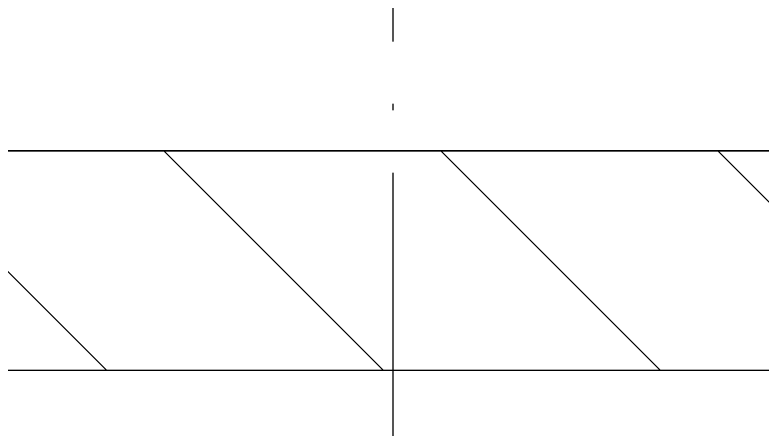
# Model space of a CAD drawing. Extents: x 758840 to 1108724, y -102573 to 143521.
# Drawn here: x 877727 to 880112, y 69139 to 70462 of the extents above; entities that cross this region are included whole.
import ezdxf
from ezdxf.xclip import XClip

# ---------------------------------------------------------------- set-up
doc = ezdxf.new("R2010")
doc.units = 0
doc.header["$LTSCALE"] = 1000
doc.header["$MEASUREMENT"] = 0
doc.linetypes.add('DOTE', pattern=[2.42, 2, -0.2, 0.02, -0.2])
for name, color, linetype in [('DOTE', 8, 'DOTE'), ('电缆沟', 2, 'Continuous'), ('钢盖板', 6, 'Continuous')]:
    doc.layers.add(name, color=color, linetype=linetype)

# ---------------------------------------------------------------- blocks, each defined once
blk = doc.blocks.new('A$C675A25EF')
at = {"layer": '钢盖板'}
h = blk.add_hatch(dxfattribs=at)
h.set_pattern_fill('ANSI31', color=8, scale=5000, style=0)
h.set_pattern_definition([(45, (-316780.8, -189325), (-441.94174, 441.94174), [])])
h.paths.add_polyline_path([(56721.3, -23142), (62139.3, -23142), (62139.3, -23542), (56721.3, -23542)], flags=16)
h.paths.add_polyline_path([(62839.3, -23142), (171003.3, -23142), (171003.3, -23542), (62839.3, -23542)], flags=16)
h.paths.add_polyline_path([(171703.3, -23142), (177121.3, -23142), (177121.3, -23542), (171703.3, -23542)], flags=16)
h.paths.add_polyline_path([(177121.3, -47841.9), (177821.3, -47841.9), (177821.3, -24642), (178221.3, -24242), (211693.3, -24242), (211693.3, -25341.9), (211993.3, -25341.9), (211993.3, -24242), (216517.3, -24242), (216517.3, -25341.9), (216817.3, -25341.9), (216817.3, -24242), (216811.3, -24242), (216811.3, -23542), (177821.3, -23542), (177821.3, -23142), (216817.3, -23142), (216817.3, -21342.1), (216517.3, -21342.1), (216517.3, -22442), (211993.3, -22442), (211993.3, -21342.1), (211693.3, -21342.1), (211693.3, -22442), (192141.8, -22442), (192141.8, -21542), (194493.8, -21542), (194493.8, -20942), (184491.8, -20942), (184491.8, -21542), (185341.8, -21542), (185341.8, -22442), (169651.3, -22442), (169651.3, -21542), (171703.3, -21542), (171703.3, -20939.3), (161803.3, -20939.3), (161803.3, -21542), (162851.3, -21542), (162851.3, -22442), (143449.3, -22442), (143449.3, -21342.1), (143149.3, -21342.1), (143149.3, -22442), (138625.3, -22442), (138625.3, -21342.1), (138325.3, -21342.1), (138325.3, -22442), (95517.3, -22442), (95517.3, -21342.1), (95217.3, -21342.1), (95217.3, -22442), (90693.3, -22442), (90693.3, -21342.1), (90393.3, -21342.1), (90393.3, -22442), (70991.3, -22442), (70991.3, -21542), (72039.3, -21542), (72039.3, -20942), (62141.3, -20942), (62141.3, -21542), (64191.3, -21542), (64191.3, -22442), (48500.8, -22442), (48500.8, -21542), (49350.8, -21542), (49350.8, -20942), (39350.8, -20942), (39350.8, -21542), (41700.8, -21542), (41700.8, -22442), (22149.3, -22442), (22149.3, -21342.1), (21849.3, -21342.1), (21849.3, -22442), (17325.3, -22442), (17325.3, -21342.1), (17025.3, -21342.1), (17025.3, -22442), (17031.3, -22442), (17031.3, -23142), (56021.3, -23142), (56021.3, -23542), (17025.3, -23542), (17025.3, -25341.9), (17325.3, -25341.9), (17325.3, -24242), (21849.3, -24242), (21849.3, -25341.9), (22149.3, -25341.9), (22149.3, -24242), (55620.6, -24241.3), (56021.3, -24642), (56021.2, -47872.1), (56721.2, -47875.8), (56720.6, -24642.7), (57121.3, -24242), (64191.3, -24242), (64191.3, -25142), (62141.3, -25142), (62141.3, -25742), (72041.3, -25742), (72041.3, -25142), (70991.3, -25142), (70991.3, -24242), (90393.3, -24242), (90393.3, -25341.9), (90693.3, -25341.9), (90693.3, -24242), (95217.3, -24242), (95217.3, -25341.9), (95517.3, -25341.9), (95517.3, -24242), (138325.3, -24242), (138325.3, -25341.9), (138625.3, -25341.9), (138625.3, -24242), (143149.3, -24242), (143149.3, -25341.9), (143449.3, -25341.9), (143449.3, -24242), (162851.3, -24242), (162851.3, -25142), (161803.3, -25142), (161803.3, -25742), (171703.3, -25742), (171703.3, -25142), (169651.3, -25142), (169651.3, -24242), (176720.6, -24241.3), (177121.3, -24642)])
h.paths.add_polyline_path([(111433.3, -23142), (122409.3, -23142), (122409.3, -22442), (111433.3, -22442)], flags=16)
h.paths.add_polyline_path([(111433.3, -24242), (122409.3, -24242), (122409.3, -23542), (111433.3, -23542)], flags=16)
at = {"layer": '钢盖板', "color": 8}
for points in [[(62841.3, -23542), (111433.3, -23542)], [(56721.5, -47873.9), (56721.5, -24242), (90391.3, -24242), (90391.3, -25341.9), (90691.3, -25341.9), (90691.3, -24242), (95211.3, -24242), (95211.3, -25341.9), (95511.3, -25341.9), (95511.3, -24242), (111433.3, -24242)]]:
    blk.add_lwpolyline(points, dxfattribs=at)
blk = doc.blocks.new('dlg')
at = {"layer": '电缆沟'}
for p, q in [((684656.2, 164514.9), (651386.2, 164514.9)), ((657106.2, 163814.9), (705698.2, 163814.9))]:
    blk.add_line(p, q, dxfattribs=at)

msp = doc.modelspace()

# ---------------------------------------------------------------- linework, layer by layer
at = {"layer": 'DOTE'}
msp.add_line((878933.02, 103837.52), (878933.02, 34437.52), dxfattribs=at)
at = {"layer": '钢盖板', "color": 8}
msp.add_lwpolyline([(806843.02, 68927.64), (806843.02, 67127.75), (807143.02, 67127.75), (807143.02, 68227.64), (811663.02, 68227.64), (811663.02, 67127.75), (811963.02, 67127.75), (811963.02, 68227.64), (880203.02, 68227.64), (880203.02, 67127.75), (880503.02, 67127.75), (880503.02, 68227.64), (885023.02, 68227.64), (885023.02, 67127.75), (885323.02, 67127.75), (885323.02, 68227.64), (901245.02, 68227.64), (901245.02, 68927.64), (852653.02, 68927.64), (852653.02, 69327.64), (901245.02, 69327.64)], dxfattribs=at)

# ---------------------------------------------------------------- block references
at = {"layer": '电缆沟', "color": 250}
ref = msp.add_blockref('dlg', (195546.85, -94487.22), dxfattribs=at)
XClip(ref).set_block_clipping_path([(593286.1732931416, 142691.8646106179), (716986.1733082433, 211143.5433225089)])
at = {"layer": '钢盖板', "color": 8}
ref = msp.add_blockref('A$C675A25EF', (789811.69, 45785.61), dxfattribs=dict(at, xscale=-1, rotation=180))
XClip(ref).set_block_clipping_path([(-928.670863559, -70942.9526504109), (122721.3291515426, 2298.0898296545)])

doc.saveas('drawing.dxf')
